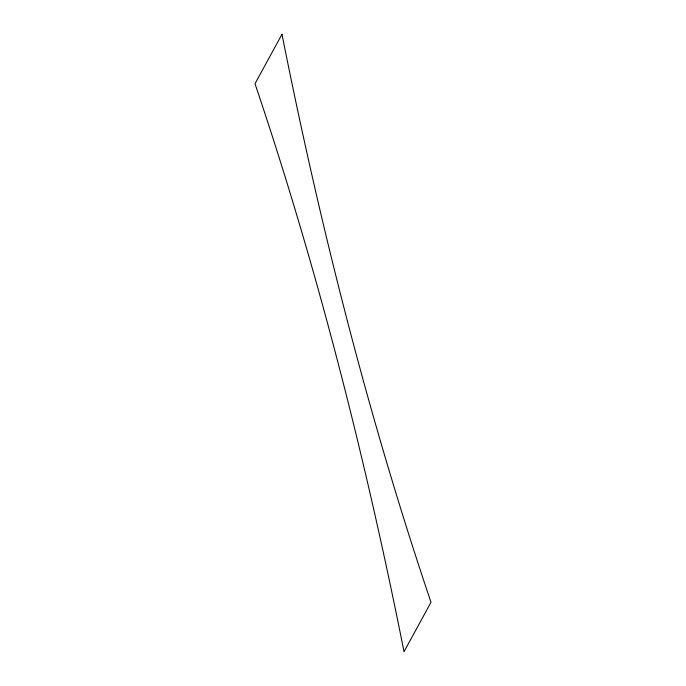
<?xml version="1.0" encoding="UTF-8"?>
<svg xmlns="http://www.w3.org/2000/svg" width="686" height="686" viewBox="0 0 686 686"><rect width="100%" height="100%" fill="white"/><g stroke="black" fill="none" stroke-linecap="round" stroke-linejoin="round"><path stroke-width="1.03" d="M281.98 34.3L255.003 83.709C317.678 269.341 365.801 459.62 404.02 651.7L430.997 602.291C368.322 416.659 320.199 226.38 281.98 34.3"/></g></svg>
